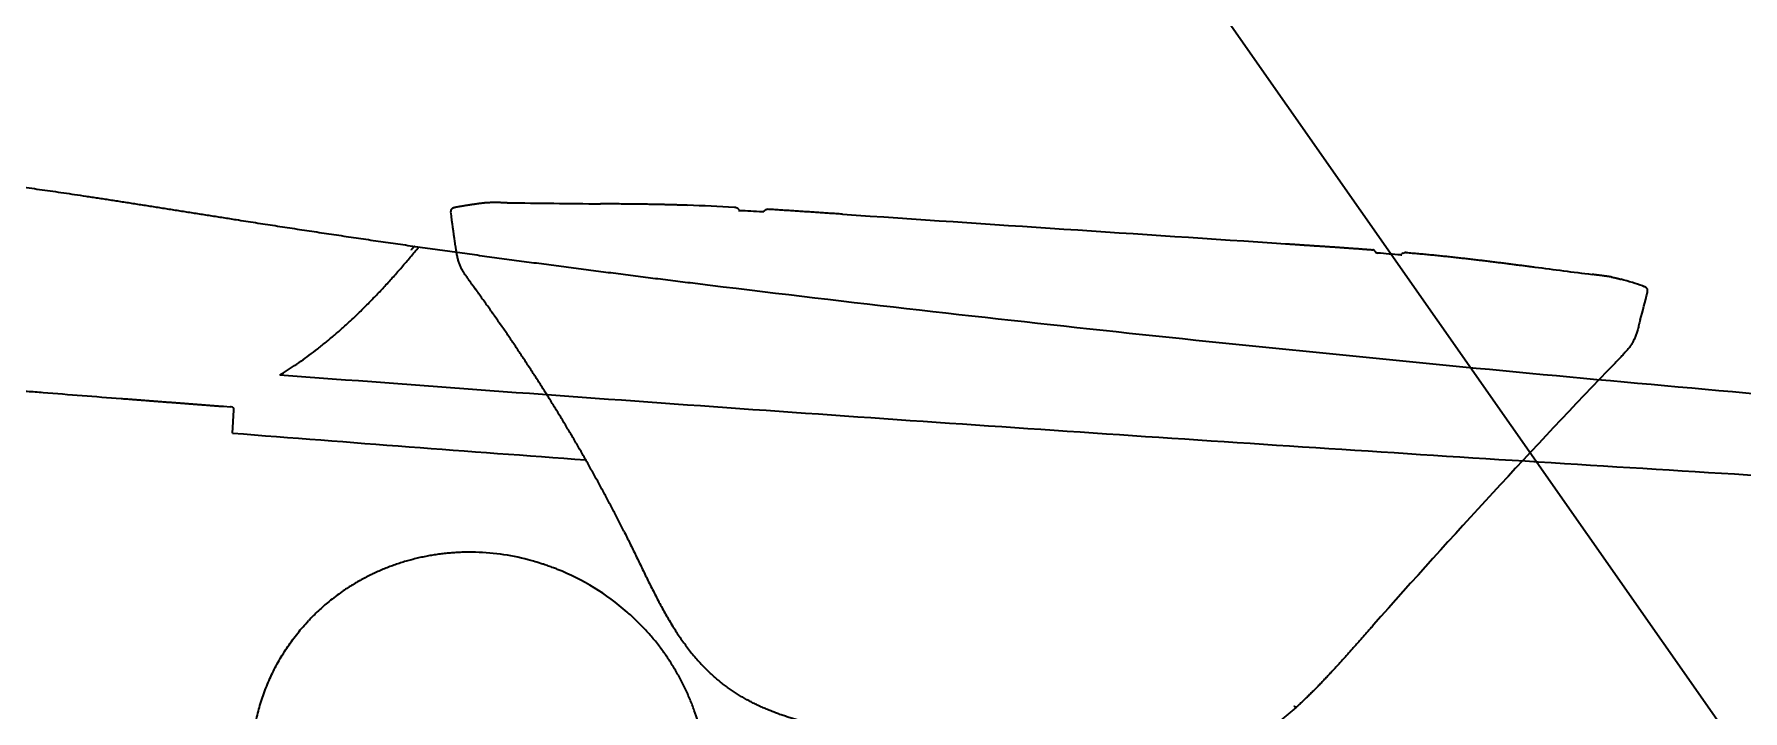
# Model space of a CAD drawing. Header units: millimetres. Extents: x 120 to 10915, y 515 to 8014.
# Drawn here: x 940.4 to 1227.4, y 980.8 to 1094.5 of the extents above; entities that cross this region are included whole.
import ezdxf

# ---------------------------------------------------------------- set-up
doc = ezdxf.new("R2010")
doc.units = ezdxf.units.MM
doc.layers.get('0').update_dxf_attribs({"lineweight": 13})
doc.layers.add('202_Information', color=7, linetype='Continuous', lineweight=13)
doc.layers.add('206_Cab_side_and_top_view', color=7, linetype='Continuous', lineweight=13)

# ---------------------------------------------------------------- blocks, each defined once
blk = doc.blocks.new('PREL')
at = {"layer": '202_Information', "color": 1, "lineweight": 35}
blk.add_line((449.817673, -86.277543), (1310.182327, -1315.005609), dxfattribs=at)
blk = doc.blocks.new('2488798_1')
at = {"layer": '206_Cab_side_and_top_view', "color": 3, "lineweight": 35}
for p, q in [((1058.58, -1104.78), (1058.2, -1104.63)), ((1170.34, -1112.28), (1170.62, -1112.19)), ((972.19, -1138.01), (973.38, -1138.1)), ((973.5, -1138.11), (973.38, -1138.1)), ((973.52, -1138.11), (973.5, -1138.11)), ((973.7, -1142.51), (973.97, -1138.65))]:
    blk.add_line(p, q, dxfattribs=at)
for points in [[(1019.86, -1103.82, 0.000653), (1035.52, -1104)], [(1076.15, -1105.74, 0.000436), (1150.59, -1110.7)], [(1192.45, -1114.62, 0.000259), (1202.08, -1115.86)], [(941.91, -1135.68, 0.000329), (955.03, -1136.7)], [(973.7, -1142.51, 0.001073), (1033.07, -1147.01)]]:
    blk.add_lwpolyline(points, format="xyb", dxfattribs=at)
for centre, radius, start, end in [((1035.98, -1520.72), 416.71, 86.966, 88.0498), ((1058, -1105.15), 0.551, 69.193, 86.6979), ((1058.4, -1105.24), 0.493, 25.8263, 68.6269), ((1304.69, -1067.86), 296.72, 187.296, 188.2314), ((1058.87, -1104.74), 0.402, 249.1776, 266.5883), ((1059.3, -1104.8), 0.51, 206.2482, 224.0693), ((1024.82, -1733.99), 629.76, 86.55164, 86.90276), ((1166.08, -1111.81), 0.468, 205.2823, 264.8035), ((1127.04, -1617.01), 506.24, 85.1392, 85.5813), ((1169.97, -1112.16), 0.435, 265.2811, 288.1332), ((1169.67, -1112.19), 0.507, 306.0376, 325.6388), ((1170.5, -1112.75), 0.498, 108.2713, 145.8391), ((1170.78, -1112.69), 0.522, 85.1434, 108.1239), ((916.51, -1044.87), 304.01, 345.0101, 345.9099), ((2236.24, -2121.35), 1429.28, 136.12535, 138.52371), ((973.46, -1138.61), 0.503, 356.2877, 83.1934), ((1013.51, -1201.36), 38.85, 75.248, 89.3622), ((1013.31, -1202.32), 39.84, 74.037, 75.3177), ((1013.21, -1203.23), 40.73, 48.8366, 68.2866)]:
    blk.add_arc(centre, radius, start, end, dxfattribs=at)
blk.add_ellipse((1195.43, -1116.6), major_axis=(18.85, -3.39), ratio=0.126865, start_param=0.663235, end_param=0.940211, dxfattribs=at)
for points, knots in [([(1011.37, -1104.57), (1011.37, -1104.57), (1011.36, -1104.57), (1011.34, -1104.58), (1011.32, -1104.58), (1011.31, -1104.58), (1011.29, -1104.58), (1011.27, -1104.59), (1011.26, -1104.59), (1011.24, -1104.59), (1011.22, -1104.6), (1011.2, -1104.6), (1011.19, -1104.6), (1011.17, -1104.61), (1011.15, -1104.61), (1011.13, -1104.62), (1011.11, -1104.62), (1011.09, -1104.62), (1011.07, -1104.63), (1011.05, -1104.63), (1011.02, -1104.64), (1011, -1104.65), (1010.97, -1104.65), (1010.95, -1104.66), (1010.92, -1104.67), (1010.9, -1104.67), (1010.88, -1104.68), (1010.86, -1104.68), (1010.85, -1104.69), (1010.83, -1104.69), (1010.81, -1104.7), (1010.79, -1104.71), (1010.77, -1104.71), (1010.75, -1104.72), (1010.73, -1104.74), (1010.7, -1104.75), (1010.67, -1104.76), (1010.64, -1104.78), (1010.61, -1104.8), (1010.57, -1104.83), (1010.53, -1104.87), (1010.5, -1104.91), (1010.47, -1104.95), (1010.44, -1105), (1010.42, -1105.04), (1010.4, -1105.09), (1010.39, -1105.15), (1010.37, -1105.21), (1010.37, -1105.27), (1010.36, -1105.33), (1010.36, -1105.4), (1010.36, -1105.47), (1010.37, -1105.52), (1010.37, -1105.54)], [0, 0, 0, 0, 0.017091, 0.034169, 0.051226, 0.068258, 0.085702, 0.103105, 0.120458, 0.137752, 0.155487, 0.173141, 0.191127, 0.209006, 0.227289, 0.245435, 0.264027, 0.282449, 0.306907, 0.331017, 0.355842, 0.381113, 0.406924, 0.433036, 0.460511, 0.488638, 0.50575, 0.522585, 0.540834, 0.558767, 0.577248, 0.597005, 0.616896, 0.637952, 0.670714, 0.699704, 0.730427, 0.762685, 0.797311, 0.849635, 0.906191, 0.956427, 1.009395, 1.059994, 1.113738, 1.167392, 1.223936, 1.281945, 1.343362, 1.407281, 1.474391, 1.544799, 1.618686, 1.618686, 1.618686, 1.618686]), ([(1015.24, -1103.96), (1015.17, -1103.97), (1015.05, -1103.98), (1014.87, -1104.01), (1014.68, -1104.04), (1014.5, -1104.06), (1014.32, -1104.09), (1014.14, -1104.11), (1013.97, -1104.14), (1013.8, -1104.16), (1013.63, -1104.19), (1013.48, -1104.21), (1013.32, -1104.24), (1013.17, -1104.26), (1013.02, -1104.28), (1012.87, -1104.31), (1012.72, -1104.33), (1012.57, -1104.36), (1012.42, -1104.38), (1012.26, -1104.41), (1012.11, -1104.44), (1011.96, -1104.46), (1011.81, -1104.49), (1011.66, -1104.52), (1011.52, -1104.54), (1011.42, -1104.56), (1011.37, -1104.57)], [0, 0, 0, 0, 0.187589, 0.37369, 0.558294, 0.741393, 0.922981, 1.103049, 1.28159, 1.458597, 1.617751, 1.775635, 1.932244, 2.087573, 2.241616, 2.394367, 2.545821, 2.695973, 2.852838, 3.008248, 3.162197, 3.314679, 3.465878, 3.615596, 3.763829, 3.910569, 3.910569, 3.910569, 3.910569]), ([(1016.88, -1103.81), (1016.85, -1103.81), (1016.79, -1103.81), (1016.69, -1103.81), (1016.6, -1103.82), (1016.52, -1103.82), (1016.43, -1103.83), (1016.35, -1103.83), (1016.27, -1103.84), (1016.2, -1103.85), (1016.13, -1103.85), (1016.06, -1103.86), (1015.99, -1103.87), (1015.92, -1103.87), (1015.86, -1103.88), (1015.8, -1103.89), (1015.74, -1103.89), (1015.68, -1103.9), (1015.62, -1103.91), (1015.57, -1103.92), (1015.51, -1103.92), (1015.45, -1103.93), (1015.4, -1103.94), (1015.34, -1103.95), (1015.29, -1103.95), (1015.25, -1103.96), (1015.24, -1103.96)], [0, 0, 0, 0, 0.097241, 0.190683, 0.280817, 0.367506, 0.451093, 0.531644, 0.609378, 0.684519, 0.756908, 0.827168, 0.894842, 0.96085, 1.024766, 1.086928, 1.147535, 1.20676, 1.264548, 1.321848, 1.377926, 1.433767, 1.488908, 1.543955, 1.598934, 1.653834, 1.653834, 1.653834, 1.653834]), ([(1019.86, -1103.82), (1019.81, -1103.82), (1019.73, -1103.82), (1019.6, -1103.82), (1019.47, -1103.81), (1019.33, -1103.81), (1019.2, -1103.81), (1019.07, -1103.81), (1018.94, -1103.81), (1018.81, -1103.81), (1018.68, -1103.8), (1018.55, -1103.8), (1018.42, -1103.8), (1018.3, -1103.8), (1018.17, -1103.8), (1018.04, -1103.8), (1017.92, -1103.8), (1017.79, -1103.8), (1017.66, -1103.8), (1017.53, -1103.8), (1017.4, -1103.8), (1017.28, -1103.8), (1017.17, -1103.8), (1017.07, -1103.8), (1016.98, -1103.8), (1016.91, -1103.81), (1016.88, -1103.81)], [0, 0, 0, 0, 0.130564, 0.26117, 0.391818, 0.52249, 0.653251, 0.783938, 0.914471, 1.04475, 1.174866, 1.304479, 1.433639, 1.561976, 1.689569, 1.815955, 1.941255, 2.064904, 2.198334, 2.329468, 2.458012, 2.583732, 2.685383, 2.784748, 2.881604, 2.975732, 2.975732, 2.975732, 2.975732]), ([(1050.16, -1104.26), (1049.93, -1104.25), (1049.48, -1104.23), (1048.82, -1104.21), (1048.15, -1104.19), (1047.5, -1104.18), (1046.85, -1104.16), (1046.21, -1104.14), (1045.58, -1104.13), (1044.96, -1104.12), (1044.34, -1104.11), (1043.72, -1104.09), (1043.12, -1104.08), (1042.51, -1104.08), (1041.92, -1104.07), (1041.32, -1104.06), (1040.73, -1104.05), (1040.15, -1104.04), (1039.56, -1104.04), (1038.98, -1104.03), (1038.4, -1104.03), (1037.82, -1104.02), (1037.24, -1104.01), (1036.67, -1104.01), (1036.09, -1104), (1035.71, -1104), (1035.52, -1104)], [0, 0, 0, 0, 0.677029, 1.346329, 2.00791, 2.661853, 3.308308, 3.947487, 4.579655, 5.205127, 5.824151, 6.437227, 7.044779, 7.647255, 8.244996, 8.838602, 9.42845, 10.01513, 10.599006, 11.180655, 11.760409, 12.338802, 12.916089, 13.492758, 14.069121, 14.64544, 14.64544, 14.64544, 14.64544]), ([(1063.08, -1105.17), (1063.07, -1105.19), (1063.04, -1105.22), (1063.01, -1105.25), (1062.97, -1105.28), (1062.94, -1105.3), (1062.91, -1105.32), (1062.86, -1105.34), (1062.82, -1105.36), (1062.78, -1105.36), (1062.74, -1105.37), (1062.71, -1105.37), (1062.7, -1105.37)], [0, 0, 0, 0, 0.0629185, 0.1176555, 0.1597888, 0.1934743, 0.2274578, 0.282551, 0.3392779, 0.3598944, 0.4061042, 0.4522181, 0.4522181, 0.4522181, 0.4522181]), ([(1063.08, -1105.17), (1063.09, -1105.15), (1063.12, -1105.12), (1063.15, -1105.08), (1063.19, -1105.05), (1063.24, -1105.01), (1063.3, -1104.97), (1063.36, -1104.94), (1063.41, -1104.93), (1063.46, -1104.92), (1063.5, -1104.91), (1063.55, -1104.91), (1063.57, -1104.91)], [0, 0, 0, 0, 0.0580408, 0.1176754, 0.1529761, 0.2236978, 0.2945113, 0.3640931, 0.4335031, 0.4447636, 0.5093409, 0.5740429, 0.5740429, 0.5740429, 0.5740429]), ([(1076.15, -1105.74), (1075.98, -1105.73), (1075.63, -1105.71), (1075.1, -1105.67), (1074.58, -1105.63), (1074.05, -1105.6), (1073.52, -1105.56), (1073, -1105.53), (1072.47, -1105.49), (1071.95, -1105.46), (1071.42, -1105.42), (1070.89, -1105.39), (1070.37, -1105.35), (1069.84, -1105.32), (1069.32, -1105.28), (1068.79, -1105.25), (1068.27, -1105.21), (1067.75, -1105.18), (1067.22, -1105.14), (1066.7, -1105.11), (1066.17, -1105.08), (1065.65, -1105.04), (1065.13, -1105.01), (1064.61, -1104.98), (1064.09, -1104.95), (1063.74, -1104.92), (1063.57, -1104.91)], [0, 0, 0, 0, 0.527459, 1.054873, 1.582242, 2.109564, 2.636832, 3.164037, 3.691167, 4.218207, 4.745142, 5.271948, 5.798599, 6.325069, 6.851328, 7.37734, 7.90307, 8.428477, 8.953532, 9.478175, 10.002358, 10.526027, 11.049126, 11.571597, 12.093377, 12.6144, 12.6144, 12.6144, 12.6144]), ([(1011.02, -1110.34), (1011.05, -1110.49), (1011.09, -1110.77), (1011.15, -1111.19), (1011.21, -1111.59), (1011.27, -1111.97), (1011.33, -1112.34), (1011.4, -1112.68), (1011.47, -1113.01), (1011.55, -1113.33), (1011.63, -1113.63), (1011.73, -1113.92), (1011.83, -1114.2), (1011.95, -1114.48), (1012.09, -1114.76), (1012.23, -1115.04), (1012.4, -1115.31), (1012.57, -1115.59), (1012.74, -1115.85), (1012.92, -1116.1), (1013.09, -1116.36), (1013.27, -1116.61), (1013.46, -1116.87), (1013.66, -1117.14), (1013.86, -1117.42), (1014.07, -1117.71), (1014.29, -1118.01), (1014.44, -1118.21), (1014.52, -1118.32)], [0, 0, 0, 0, 0.444206, 0.868371, 1.272932, 1.658509, 2.026027, 2.37684, 2.712656, 3.035682, 3.348743, 3.654688, 3.956879, 4.258861, 4.564208, 4.87639, 5.198606, 5.533684, 5.837904, 6.155016, 6.451682, 6.76018, 7.080957, 7.414328, 7.76051, 8.119647, 8.491827, 8.877195, 8.877195, 8.877195, 8.877195]), ([(1150.59, -1110.7), (1150.8, -1110.72), (1151.2, -1110.74), (1151.81, -1110.78), (1152.42, -1110.82), (1153.03, -1110.86), (1153.64, -1110.91), (1154.25, -1110.95), (1154.86, -1110.99), (1155.47, -1111.03), (1156.08, -1111.07), (1156.69, -1111.11), (1157.3, -1111.15), (1157.91, -1111.19), (1158.53, -1111.23), (1159.14, -1111.27), (1159.75, -1111.32), (1160.36, -1111.36), (1160.97, -1111.4), (1161.58, -1111.44), (1162.19, -1111.49), (1162.8, -1111.53), (1163.41, -1111.58), (1164.01, -1111.62), (1164.62, -1111.67), (1165.03, -1111.7), (1165.23, -1111.71)], [0, 0, 0, 0, 0.611475, 1.222906, 1.834316, 2.445729, 3.057164, 3.668639, 4.280169, 4.891767, 5.503438, 6.115185, 6.727005, 7.338889, 7.950822, 8.562779, 9.17473, 9.786634, 10.398449, 11.010109, 11.621548, 12.232683, 12.843432, 13.453684, 14.063318, 14.672206, 14.672206, 14.672206, 14.672206]), ([(1165.66, -1112.01), (1165.65, -1111.99), (1165.63, -1111.95), (1165.58, -1111.9), (1165.53, -1111.84), (1165.49, -1111.81), (1165.45, -1111.78), (1165.41, -1111.76), (1165.36, -1111.74), (1165.3, -1111.72), (1165.25, -1111.71), (1165.23, -1111.71)], [0, 0, 0, 0, 0.0703722, 0.1440018, 0.2120776, 0.2802662, 0.3196319, 0.3589532, 0.4151025, 0.4828027, 0.5505636, 0.5505636, 0.5505636, 0.5505636]), ([(1170.82, -1112.17), (1171.17, -1112.2), (1171.86, -1112.26), (1172.89, -1112.35), (1173.91, -1112.45), (1174.92, -1112.54), (1175.91, -1112.64), (1176.89, -1112.74), (1177.85, -1112.84), (1178.8, -1112.94), (1179.73, -1113.05), (1180.65, -1113.15), (1181.55, -1113.25), (1182.44, -1113.36), (1183.32, -1113.46), (1184.18, -1113.57), (1185.04, -1113.67), (1185.88, -1113.78), (1186.72, -1113.88), (1187.55, -1113.99), (1188.38, -1114.09), (1189.2, -1114.2), (1190.01, -1114.3), (1190.83, -1114.41), (1191.64, -1114.51), (1192.18, -1114.58), (1192.45, -1114.62)], [0, 0, 0, 0, 1.046015, 2.081922, 3.106162, 4.117398, 5.114748, 6.097492, 7.065321, 8.018061, 8.955876, 9.87906, 10.788136, 11.683802, 12.566854, 13.438307, 14.299123, 15.150572, 15.993707, 16.829959, 17.660408, 18.486549, 19.309469, 20.130595, 20.950928, 21.771759, 21.771759, 21.771759, 21.771759]), ([(1205.32, -1116.3), (1205.26, -1116.29), (1205.16, -1116.27), (1205, -1116.24), (1204.83, -1116.22), (1204.67, -1116.19), (1204.5, -1116.17), (1204.33, -1116.15), (1204.19, -1116.13), (1204.05, -1116.11), (1203.91, -1116.09), (1203.77, -1116.07), (1203.63, -1116.06), (1203.49, -1116.04), (1203.35, -1116.02), (1203.21, -1116), (1203.07, -1115.98), (1202.93, -1115.97), (1202.79, -1115.95), (1202.64, -1115.93), (1202.5, -1115.91), (1202.36, -1115.89), (1202.22, -1115.88), (1202.13, -1115.86), (1202.08, -1115.86)], [0, 0, 0, 0, 0.157392, 0.322304, 0.486047, 0.655052, 0.828575, 1.005835, 1.142814, 1.281436, 1.421012, 1.561628, 1.702774, 1.844494, 1.986438, 2.128627, 2.270808, 2.413031, 2.555233, 2.697373, 2.839427, 2.981379, 3.123221, 3.264941, 3.264941, 3.264941, 3.264941]), ([(1205.32, -1116.3), (1205.35, -1116.3), (1205.41, -1116.31), (1205.5, -1116.33), (1205.58, -1116.34), (1205.67, -1116.36), (1205.75, -1116.38), (1205.82, -1116.39), (1205.9, -1116.41), (1205.97, -1116.43), (1206.04, -1116.44), (1206.1, -1116.46), (1206.17, -1116.47), (1206.23, -1116.49), (1206.29, -1116.5), (1206.35, -1116.52), (1206.4, -1116.53), (1206.46, -1116.55), (1206.52, -1116.56), (1206.57, -1116.58), (1206.62, -1116.59), (1206.68, -1116.61), (1206.73, -1116.62), (1206.78, -1116.64), (1206.84, -1116.65), (1206.87, -1116.66), (1206.89, -1116.67)], [0, 0, 0, 0, 0.094688, 0.18557, 0.273194, 0.357432, 0.43834, 0.516329, 0.591645, 0.664535, 0.734682, 0.802888, 0.868612, 0.932853, 0.99492, 1.055915, 1.115056, 1.173474, 1.230447, 1.286972, 1.342496, 1.397763, 1.452426, 1.506936, 1.56131, 1.615546, 1.615546, 1.615546, 1.615546]), ([(1039.45, -1158.96), (1039.15, -1158.37), (1038.56, -1157.19), (1037.65, -1155.43), (1036.72, -1153.67), (1035.78, -1151.92), (1034.83, -1150.17), (1033.87, -1148.44), (1032.89, -1146.7), (1031.91, -1144.98), (1030.9, -1143.26), (1029.89, -1141.55), (1028.87, -1139.85), (1027.83, -1138.15), (1026.78, -1136.46), (1025.72, -1134.78), (1024.65, -1133.1), (1023.56, -1131.43), (1022.47, -1129.77), (1021.37, -1128.11), (1020.25, -1126.46), (1019.13, -1124.82), (1017.99, -1123.18), (1016.84, -1121.55), (1015.68, -1119.93), (1014.91, -1118.85), (1014.52, -1118.32)], [0, 0, 0, 0, 1.985339, 3.970891, 5.956725, 7.942768, 9.92908, 11.915614, 13.902469, 15.889588, 17.877042, 19.864815, 21.853038, 23.841632, 25.830704, 27.82017, 29.810121, 31.80055, 33.79137, 35.78263, 37.774264, 39.766292, 41.758634, 43.751408, 45.744666, 47.738606, 47.738606, 47.738606, 47.738606]), ([(1211.37, -1118.88), (1211.38, -1118.86), (1211.39, -1118.81), (1211.4, -1118.74), (1211.41, -1118.68), (1211.41, -1118.61), (1211.41, -1118.55), (1211.4, -1118.5), (1211.4, -1118.44), (1211.38, -1118.39), (1211.37, -1118.34), (1211.35, -1118.29), (1211.32, -1118.25), (1211.29, -1118.2), (1211.26, -1118.16), (1211.23, -1118.13), (1211.2, -1118.1), (1211.18, -1118.09), (1211.16, -1118.07), (1211.14, -1118.06), (1211.12, -1118.04), (1211.1, -1118.03), (1211.08, -1118.02), (1211.05, -1118), (1211.03, -1117.99), (1211.01, -1117.98), (1210.99, -1117.97), (1210.97, -1117.96), (1210.95, -1117.95), (1210.93, -1117.95), (1210.92, -1117.94), (1210.9, -1117.93), (1210.88, -1117.92), (1210.86, -1117.92), (1210.84, -1117.91), (1210.83, -1117.9), (1210.81, -1117.89), (1210.79, -1117.89), (1210.77, -1117.88), (1210.76, -1117.88), (1210.74, -1117.87), (1210.72, -1117.86), (1210.71, -1117.86), (1210.69, -1117.85), (1210.67, -1117.84), (1210.66, -1117.84), (1210.64, -1117.83), (1210.63, -1117.83), (1210.61, -1117.82), (1210.59, -1117.82), (1210.58, -1117.81), (1210.56, -1117.8), (1210.55, -1117.8), (1210.55, -1117.8)], [0, 0, 0, 0, 0.072765, 0.142129, 0.208262, 0.271275, 0.331871, 0.389077, 0.444928, 0.4979, 0.551113, 0.601122, 0.653949, 0.703507, 0.760045, 0.812072, 0.841304, 0.868984, 0.895282, 0.920602, 0.939734, 0.967194, 0.993331, 1.018571, 1.042278, 1.065343, 1.087526, 1.109295, 1.13014, 1.151212, 1.171608, 1.191596, 1.211018, 1.230527, 1.249546, 1.2681, 1.286872, 1.305246, 1.323803, 1.341847, 1.360039, 1.377779, 1.395635, 1.413124, 1.430702, 1.447808, 1.46498, 1.482208, 1.499483, 1.516426, 1.533402, 1.550405, 1.567429, 1.567429, 1.567429, 1.567429]), ([(1210.17, -1123.5), (1210.14, -1123.64), (1210.06, -1123.92), (1209.95, -1124.32), (1209.85, -1124.71), (1209.74, -1125.08), (1209.64, -1125.43), (1209.53, -1125.76), (1209.43, -1126.07), (1209.31, -1126.37), (1209.19, -1126.67), (1209.06, -1126.95), (1208.92, -1127.22), (1208.77, -1127.48), (1208.61, -1127.74), (1208.43, -1127.99), (1208.24, -1128.25), (1208.03, -1128.5), (1207.82, -1128.75), (1207.59, -1129), (1207.35, -1129.27), (1207.09, -1129.54), (1206.82, -1129.82), (1206.54, -1130.12), (1206.24, -1130.43), (1206.04, -1130.64), (1205.94, -1130.74)], [0, 0, 0, 0, 0.437965, 0.856541, 1.256229, 1.6376, 2.001441, 2.348818, 2.681274, 3.000595, 3.317582, 3.626087, 3.929406, 4.231064, 4.534678, 4.843803, 5.161768, 5.491542, 5.81679, 6.15672, 6.512771, 6.886028, 7.277277, 7.687029, 8.115576, 8.563251, 8.563251, 8.563251, 8.563251]), ([(909.82, -1133.02), (910.27, -1133.06), (911.16, -1133.14), (912.49, -1133.26), (913.83, -1133.37), (915.17, -1133.49), (916.51, -1133.61), (917.84, -1133.72), (919.18, -1133.83), (920.52, -1133.95), (921.86, -1134.06), (923.19, -1134.17), (924.53, -1134.28), (925.87, -1134.39), (927.2, -1134.5), (928.54, -1134.61), (929.88, -1134.72), (931.22, -1134.83), (932.55, -1134.94), (933.89, -1135.04), (935.23, -1135.15), (936.56, -1135.26), (937.9, -1135.36), (939.24, -1135.47), (940.58, -1135.57), (941.47, -1135.64), (941.91, -1135.68)], [0, 0, 0, 0, 1.342474, 2.684907, 4.027294, 5.369633, 6.711919, 8.054149, 9.396321, 10.738432, 12.080478, 13.422459, 14.764373, 16.106217, 17.447992, 18.789696, 20.131329, 21.47289, 22.81438, 24.155799, 25.497149, 26.838431, 28.179646, 29.520798, 30.861887, 32.202917, 32.202917, 32.202917, 32.202917]), ([(955.03, -1136.7), (955.27, -1136.72), (955.75, -1136.75), (956.46, -1136.81), (957.18, -1136.86), (957.89, -1136.92), (958.61, -1136.97), (959.32, -1137.03), (960.04, -1137.08), (960.75, -1137.14), (961.47, -1137.19), (962.18, -1137.25), (962.9, -1137.3), (963.61, -1137.35), (964.33, -1137.41), (965.04, -1137.46), (965.76, -1137.52), (966.47, -1137.57), (967.19, -1137.63), (967.9, -1137.68), (968.62, -1137.74), (969.33, -1137.79), (970.05, -1137.85), (970.76, -1137.9), (971.48, -1137.96), (971.95, -1137.99), (972.19, -1138.01)], [0, 0, 0, 0, 0.716855, 1.433865, 2.150876, 2.86789, 3.584906, 4.301923, 5.018944, 5.735967, 6.452993, 7.170022, 7.887053, 8.604088, 9.321126, 10.038167, 10.755212, 11.472261, 12.189314, 12.906371, 13.623433, 14.3405, 15.057572, 15.77465, 16.491733, 17.208822, 17.208822, 17.208822, 17.208822]), ([(1039.45, -1158.96), (1039.62, -1159.31), (1039.96, -1159.99), (1040.47, -1161.02), (1040.97, -1162.05), (1041.47, -1163.08), (1041.98, -1164.12), (1042.48, -1165.16), (1042.98, -1166.2), (1043.49, -1167.24), (1044.01, -1168.28), (1044.54, -1169.32), (1045.07, -1170.36), (1045.62, -1171.4), (1046.18, -1172.43), (1046.76, -1173.45), (1047.37, -1174.46), (1047.97, -1175.44), (1048.58, -1176.38), (1049.19, -1177.27), (1049.83, -1178.15), (1050.49, -1179.02), (1051.17, -1179.87), (1051.89, -1180.7), (1052.63, -1181.51), (1053.34, -1182.23), (1053.81, -1182.68), (1054.02, -1182.87)], [0, 0, 0, 0, 1.146735, 2.293545, 3.441574, 4.591412, 5.743461, 6.897867, 8.054749, 9.214165, 10.376222, 11.540966, 12.708496, 13.878974, 15.052481, 16.229189, 17.409152, 18.592442, 19.674567, 20.759387, 21.846801, 22.936674, 24.028851, 25.123141, 26.219367, 27.317339, 28.165359, 28.165359, 28.165359, 28.165359]), ([(1013.94, -1162.51), (1013.62, -1162.51), (1012.96, -1162.51), (1011.98, -1162.54), (1011, -1162.59), (1010.03, -1162.67), (1009.06, -1162.77), (1008.09, -1162.89), (1007.12, -1163.05), (1006.17, -1163.22), (1005.21, -1163.42), (1004.27, -1163.65), (1003.33, -1163.89), (1002.41, -1164.16), (1001.49, -1164.46), (1000.58, -1164.77), (999.68, -1165.11), (998.79, -1165.48), (997.91, -1165.86), (997.05, -1166.27), (996.19, -1166.69), (995.35, -1167.14), (994.53, -1167.61), (993.72, -1168.1), (992.92, -1168.61), (992.02, -1169.22), (991.02, -1169.94), (989.98, -1170.76), (989.03, -1171.56), (988.16, -1172.35), (987.31, -1173.16), (986.77, -1173.72), (986.5, -1174.01)], [0, 0, 0, 0, 0.981682, 1.962518, 2.942398, 3.921214, 4.898875, 5.875271, 6.850319, 7.823919, 8.795911, 9.766292, 10.734996, 11.701946, 12.667085, 13.63035, 14.591689, 15.551055, 16.508341, 17.463579, 18.416737, 19.367796, 20.316734, 21.263546, 22.208227, 23.150781, 24.536127, 25.91692, 27.096528, 28.272915, 29.446161, 30.616358, 30.616358, 30.616358, 30.616358]), ([(1028.28, -1165.39), (1028.06, -1165.31), (1027.58, -1165.12), (1026.8, -1164.84), (1026.2, -1164.62), (1025.74, -1164.47), (1025.18, -1164.3), (1024.66, -1164.14), (1024.26, -1164.02)], [0, 0, 0, 0, 0.689047, 1.550396, 2.490452, 2.609827, 2.990308, 4.241584, 4.241584, 4.241584, 4.241584]), ([(1052.39, -1192.85), (1052.24, -1192.22), (1051.9, -1190.95), (1051.29, -1189.08), (1050.59, -1187.23), (1049.78, -1185.41), (1048.87, -1183.62), (1047.87, -1181.88), (1046.78, -1180.18), (1045.57, -1178.49), (1044.23, -1176.82), (1042.84, -1175.26), (1041.43, -1173.84), (1040.49, -1172.99), (1040.02, -1172.57)], [0, 0, 0, 0, 1.953071, 3.9208, 5.901179, 7.892153, 9.89409, 11.904291, 13.922483, 15.947894, 18.137286, 20.33442, 22.231692, 24.133299, 24.133299, 24.133299, 24.133299]), ([(977.35, -1204.49), (977.28, -1204.04), (977.15, -1203.13), (977, -1201.77), (976.91, -1200.4), (976.86, -1199.03), (976.87, -1197.66), (976.92, -1196.29), (977.03, -1194.93), (977.19, -1193.57), (977.4, -1192.23), (977.66, -1190.88), (977.97, -1189.55), (978.33, -1188.24), (978.75, -1186.93), (979.21, -1185.64), (979.72, -1184.37), (980.28, -1183.12), (980.89, -1181.89), (981.55, -1180.68), (982.26, -1179.5), (983.02, -1178.34), (983.82, -1177.21), (984.67, -1176.11), (985.56, -1175.04), (986.18, -1174.35), (986.5, -1174.01)], [0, 0, 0, 0, 1.375785, 2.749306, 4.120796, 5.490528, 6.858771, 8.225805, 9.591937, 10.957447, 12.322692, 13.687928, 15.05349, 16.419673, 17.786812, 19.155204, 20.52518, 21.897032, 23.271126, 24.647699, 26.027054, 27.40946, 28.795197, 30.184517, 31.577676, 32.974901, 32.974901, 32.974901, 32.974901]), ([(1165.38, -1174.73), (1165.21, -1174.92), (1164.86, -1175.32), (1164.34, -1175.91), (1163.81, -1176.5), (1163.29, -1177.1), (1162.77, -1177.69), (1162.24, -1178.28), (1161.71, -1178.87), (1161.19, -1179.47), (1160.66, -1180.06), (1160.13, -1180.65), (1159.59, -1181.24), (1159.06, -1181.82), (1158.52, -1182.41), (1157.97, -1182.99), (1157.43, -1183.57), (1156.88, -1184.15), (1156.33, -1184.73), (1155.77, -1185.3), (1155.2, -1185.87), (1154.63, -1186.43), (1154.06, -1186.99), (1153.48, -1187.54), (1152.89, -1188.09), (1152.5, -1188.45), (1152.3, -1188.63)], [0, 0, 0, 0, 0.789945, 1.580428, 2.37137, 3.162635, 3.954305, 4.746318, 5.538785, 6.331697, 7.125204, 7.919253, 8.713887, 9.509125, 10.304974, 11.101452, 11.898567, 12.696327, 13.494735, 14.2938, 15.093546, 15.89396, 16.695063, 17.496804, 18.299165, 19.102018, 19.102018, 19.102018, 19.102018]), ([(1071.23, -1191.38), (1070.97, -1191.32), (1070.46, -1191.19), (1069.68, -1190.99), (1068.91, -1190.78), (1068.15, -1190.56), (1067.38, -1190.32), (1066.62, -1190.08), (1065.85, -1189.82), (1065.1, -1189.54), (1064.34, -1189.26), (1063.59, -1188.95), (1062.85, -1188.63), (1062.11, -1188.3), (1061.38, -1187.94), (1060.66, -1187.57), (1059.94, -1187.19), (1059.24, -1186.78), (1058.54, -1186.35), (1057.86, -1185.91), (1057.18, -1185.45), (1056.52, -1184.97), (1055.87, -1184.47), (1055.24, -1183.96), (1054.62, -1183.42), (1054.22, -1183.06), (1054.02, -1182.87)], [0, 0, 0, 0, 0.795364, 1.592663, 2.391533, 3.191767, 3.993286, 4.796054, 5.600081, 6.405393, 7.211968, 8.019848, 8.829009, 9.639407, 10.45096, 11.2636, 12.07723, 12.891746, 13.707034, 14.523001, 15.339539, 16.156535, 16.97386, 17.791345, 18.608772, 19.425841, 19.425841, 19.425841, 19.425841]), ([(1152.3, -1188.63), (1152.08, -1188.82), (1151.65, -1189.2), (1150.99, -1189.77), (1150.32, -1190.33), (1149.64, -1190.87), (1148.95, -1191.41), (1148.25, -1191.93), (1147.54, -1192.43), (1146.82, -1192.93), (1146.08, -1193.4), (1145.33, -1193.86), (1144.57, -1194.31), (1143.8, -1194.73), (1143.02, -1195.13), (1142.23, -1195.52), (1141.43, -1195.88), (1140.61, -1196.22), (1139.79, -1196.53), (1138.96, -1196.83), (1138.12, -1197.1), (1137.28, -1197.35), (1136.43, -1197.57), (1135.57, -1197.77), (1134.71, -1197.95), (1133.85, -1198.11), (1132.98, -1198.25), (1132.12, -1198.36), (1131.25, -1198.46), (1130.38, -1198.53), (1129.51, -1198.6), (1128.64, -1198.64), (1127.78, -1198.67), (1127.2, -1198.68), (1126.91, -1198.68)], [0, 0, 0, 0, 0.867891, 1.736749, 2.60669, 3.47774, 4.349961, 5.223329, 6.097844, 6.973439, 7.850038, 8.727565, 9.605923, 10.485002, 11.364646, 12.244773, 13.125218, 14.005891, 14.886662, 15.767393, 16.647915, 17.528113, 18.407826, 19.286915, 20.165222, 21.042589, 21.918845, 22.79385, 23.667491, 24.53961, 25.410135, 26.278959, 27.146074, 28.011491, 28.011491, 28.011491, 28.011491])]:
    blk.add_open_spline(points, degree=3, knots=knots, dxfattribs=at)
blk.add_open_spline([(1152.03, -1188.31), (1152.1, -1188.4), (1152.16, -1188.49), (1152.24, -1188.58), (1152.29, -1188.63), (1152.3, -1188.63)], degree=5, dxfattribs=at)
blk = doc.blocks.new('2409089_1')
at = {"layer": '206_Cab_side_and_top_view', "color": 3, "lineweight": 35}
for points, knots in [([(910.5, -1097.16), (910.98, -1097.24), (911.95, -1097.39), (913.4, -1097.63), (914.86, -1097.85), (916.31, -1098.08), (917.78, -1098.3), (919.24, -1098.52), (920.71, -1098.73), (922.21, -1098.94), (923.73, -1099.16), (925.28, -1099.37), (926.84, -1099.59), (928.41, -1099.8), (930, -1100.02), (931.61, -1100.24), (933.24, -1100.46), (934.9, -1100.68), (936.58, -1100.91), (938.28, -1101.15), (940.01, -1101.39), (941.77, -1101.64), (943.56, -1101.89), (945.38, -1102.16), (947.22, -1102.43), (948.46, -1102.62), (949.09, -1102.71)], [0, 0, 0, 0, 1.46774, 2.939354, 4.410528, 5.887133, 7.363731, 8.84786, 10.332476, 11.827545, 13.380392, 14.941545, 16.512423, 18.103222, 19.707833, 21.331596, 22.976462, 24.642533, 26.338029, 28.058208, 29.80636, 31.583592, 33.388847, 35.226948, 37.093629, 38.987976, 38.987976, 38.987976, 38.987976]), ([(949.09, -1102.71), (949.42, -1102.76), (950.09, -1102.86), (951.09, -1103.01), (952.11, -1103.17), (953.12, -1103.32), (954.15, -1103.48), (955.17, -1103.64), (956.21, -1103.8), (957.25, -1103.96), (958.29, -1104.13), (959.34, -1104.29), (960.39, -1104.46), (961.45, -1104.62), (962.5, -1104.79), (963.57, -1104.96), (964.63, -1105.13), (965.7, -1105.29), (966.77, -1105.46), (967.84, -1105.63), (968.92, -1105.8), (969.99, -1105.97), (971.07, -1106.14), (972.15, -1106.31), (973.23, -1106.48), (973.95, -1106.59), (974.32, -1106.65)], [0, 0, 0, 0, 1.010406, 2.027163, 3.049962, 4.078444, 5.114542, 6.155524, 7.201018, 8.250675, 9.308742, 10.370276, 11.435017, 12.502733, 13.575672, 14.65114, 15.728961, 16.808966, 17.893014, 18.978874, 20.066388, 21.155405, 22.247559, 23.340929, 24.436977, 25.53415, 25.53415, 25.53415, 25.53415]), ([(974.32, -1106.65), (975.41, -1106.82), (977.59, -1107.16), (980.87, -1107.67), (984.16, -1108.17), (987.45, -1108.67), (990.75, -1109.16), (994.06, -1109.65), (997.37, -1110.14), (1000.69, -1110.62), (1004, -1111.09), (1007.32, -1111.56), (1010.64, -1112.02), (1013.97, -1112.48), (1017.29, -1112.94), (1020.62, -1113.38), (1023.94, -1113.83), (1027.27, -1114.27), (1030.6, -1114.7), (1033.93, -1115.14), (1037.26, -1115.56), (1040.59, -1115.99), (1043.93, -1116.41), (1047.27, -1116.83), (1050.61, -1117.24), (1052.83, -1117.52), (1053.95, -1117.65)], [0, 0, 0, 0, 3.31154, 6.629437, 9.957063, 13.289234, 16.628721, 19.971128, 23.318339, 26.667299, 30.018293, 33.370472, 36.723714, 40.077952, 43.432128, 46.787441, 50.142702, 53.499295, 56.856104, 60.214392, 63.57366, 66.93432, 70.296286, 73.659588, 77.024434, 80.391375, 80.391375, 80.391375, 80.391375]), ([(981.65, -1132.76), (981.93, -1132.6), (982.65, -1132.15), (983.85, -1131.38), (985.23, -1130.44), (986.64, -1129.42), (988.05, -1128.35), (989.45, -1127.22), (990.86, -1126.04), (992.27, -1124.81), (993.68, -1123.52), (995.09, -1122.17), (996.5, -1120.77), (997.92, -1119.32), (999.34, -1117.81), (1000.75, -1116.25), (1002.17, -1114.63), (1003.6, -1112.95), (1004.54, -1111.81), (1005.01, -1111.23)], [10.009559, 10.009559, 10.009559, 10.009559, 10.981466, 12.562481, 14.277095, 16.009948, 17.775408, 19.576452, 21.412511, 23.285738, 25.196231, 27.145658, 29.134714, 31.163485, 33.233353, 35.343405, 37.495892, 39.692072, 41.932358, 41.932358, 41.932358, 41.932358]), ([(1053.95, -1117.65), (1077.39, -1120.53), (1124.73, -1125.91), (1196.38, -1133.02), (1269.06, -1139.38), (1341.84, -1145.01), (1414.47, -1150.03), (1486.76, -1154.48), (1559.21, -1158.46), (1631.68, -1162.01), (1704.16, -1165.16), (1776.61, -1167.95), (1849.09, -1170.41), (1897.41, -1171.84), (1921.57, -1172.51)], [0, 0, 0, 0, 70.845269, 142.945565, 215.996409, 289.699936, 361.944274, 434.404832, 506.975492, 579.610063, 652.102372, 724.612269, 797.122266, 869.644199, 869.644199, 869.644199, 869.644199]), ([(1791.75, -1174.09), (1780, -1173.78), (1756.5, -1173.13), (1721.26, -1172.09), (1686.02, -1170.97), (1650.78, -1169.77), (1615.54, -1168.5), (1580.31, -1167.15), (1545.08, -1165.73), (1509.86, -1164.24), (1474.63, -1162.66), (1439.41, -1161.02), (1404.2, -1159.3), (1368.99, -1157.5), (1333.78, -1155.63), (1298.58, -1153.68), (1263.39, -1151.66), (1228.2, -1149.57), (1193.03, -1147.4), (1157.86, -1145.15), (1122.69, -1142.83), (1087.52, -1140.44), (1052.28, -1137.96), (1016.98, -1135.41), (993.42, -1133.65), (981.65, -1132.76)], [0, 0, 0, 0, 35.259197, 70.518519, 105.777724, 141.036604, 176.294981, 211.552702, 246.809626, 282.066287, 317.327243, 352.586278, 387.843984, 423.1002, 458.35474, 493.607387, 528.857882, 564.105761, 599.350566, 634.592195, 669.830126, 705.064004, 740.360479, 775.82269, 811.234937, 811.234937, 811.234937, 811.234937])]:
    blk.add_open_spline(points, degree=3, knots=knots, dxfattribs=at)
blk.add_open_spline([(1004.29, -1111.13), (1004.15, -1111.25), (1004.03, -1111.38), (1003.92, -1111.5), (1003.82, -1111.63), (1003.71, -1111.76)], degree=5, dxfattribs=at)

msp = doc.modelspace()

# ---------------------------------------------------------------- block references
at = {"color": 7, "lineweight": 35}
for name in ['PREL', '2488798_1', '2409089_1']:
    msp.add_blockref(name, (0, 2170), dxfattribs=at)

doc.saveas('drawing.dxf')
